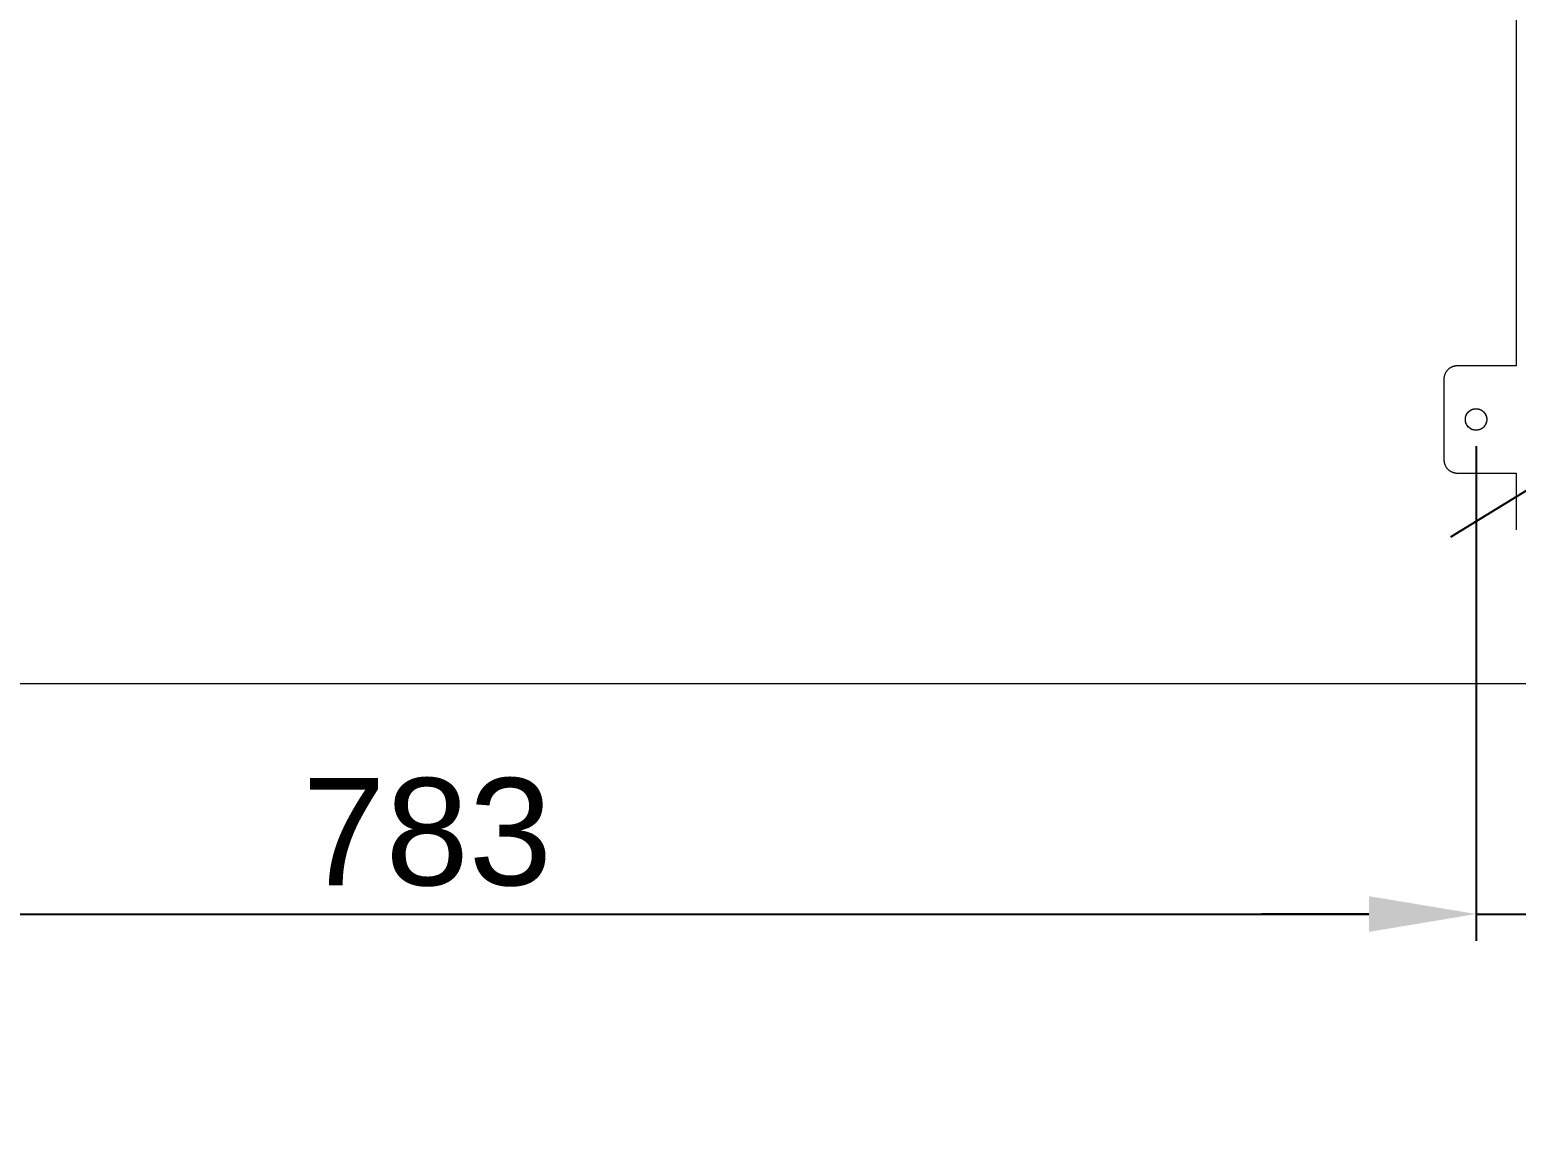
# Model space of a CAD drawing. Header units: millimetres. Extents: x -213 to 4577, y -424 to 2634.
# Drawn here: x 460 to 1015, y -424 to -8 of the extents above; entities that cross this region are included whole.
import ezdxf

# ---------------------------------------------------------------- set-up
doc = ezdxf.new("R2010")
doc.units = ezdxf.units.MM
doc.layers.add('ZANO_R', color=7, linetype='Continuous', lineweight=0)
doc.layers.add('ZANO_W', color=1, linetype='Continuous', lineweight=0)
doc.styles.add('Arial', font='arial.ttf')
doc.styles.get("Standard").update_dxf_attribs({"font": 'ARIALUNI.TTF'})
doc.dimstyles.new('pl i ang', dxfattribs={"dimtxt": 50, "dimasz": 50, "dimexe": 1.25, "dimexo": 0.625, "dimgap": 10, "dimtad": 1, "dimtoh": 1, "dimtxsty": 'Standard', "dimcen": 2.5, "dimclrd": 1, "dimclre": 1, "dimclrt": 1, "dimadec": 0, "dimazin": 0, "dimtfac": 1, "dimtmove": 0, "dimatfit": 3, "dimfxl": 1, "dimarcsym": 1})

# ---------------------------------------------------------------- blocks, each defined once
blk = doc.blocks.new('*D434')
at = {"layer": 'ZANO_W', "color": 1, "lineweight": -2}
for p, q in [((1210.03, -62.7), (1099.41, -130.65)), ((1058.51, -155.77), (1065.33, -151.59)), ((1024.43, -176.71), (990.35, -197.65))]:
    blk.add_line(p, q, dxfattribs=at)
at = {"layer": 'ZANO_W', "color": 1}
for points in [[(1095.92, -124.97), (1102.9, -136.33), (1065.33, -151.59)], [(1027.92, -182.39), (1020.94, -171.03), (1058.51, -155.77)]]:
    blk.add_solid(points, dxfattribs=at)
at = {"layer": 'ZANO_W', "color": 1, "insert": (1155.25, -59.33), "char_height": 40, "attachment_point": 5, "rotation": 31.5631, "style": 'Arial'}
blk.add_mtext('∅8', dxfattribs=at)
blk = doc.blocks.new('*D437')
at = {"layer": 'ZANO_W', "color": 1, "lineweight": -2}
for p, q in [((217.12, -163.68), (217.12, -348.18)), ((999.92, -163.68), (999.92, -348.18)), ((257.12, -338.18), (959.92, -338.18))]:
    blk.add_line(p, q, dxfattribs=at)
at = {"layer": 'ZANO_W', "color": 1}
for points in [[(257.12, -331.51), (257.12, -344.85), (217.12, -338.18)], [(959.92, -344.85), (959.92, -331.51), (999.92, -338.18)]]:
    blk.add_solid(points, dxfattribs=at)
at = {"layer": 'ZANO_W', "color": 1, "insert": (608.52, -307.75), "char_height": 40, "attachment_point": 5, "style": 'Arial'}
blk.add_mtext('783', dxfattribs=at)
blk = doc.blocks.new('*D438')
at = {"layer": 'ZANO_W', "color": 1, "lineweight": -2}
for p, q in [((999.92, -163.68), (999.92, -348.18)), ((1061.92, -163.68), (1061.92, -348.18)), ((959.92, -338.18), (919.92, -338.18)), ((999.92, -338.18), (1061.92, -338.18)), ((1056.8, -424.45), (1030.92, -338.18)), ((1101.92, -338.18), (1141.92, -338.18)), ((1133.91, -424.45), (1056.8, -424.45))]:
    blk.add_line(p, q, dxfattribs=at)
at = {"layer": 'ZANO_W', "color": 1}
for points in [[(959.92, -344.85), (959.92, -331.51), (999.92, -338.18)], [(1101.92, -331.51), (1101.92, -344.85), (1061.92, -338.18)]]:
    blk.add_solid(points, dxfattribs=at)
at = {"layer": 'ZANO_W', "color": 1, "insert": (1095.36, -394.03), "char_height": 40, "attachment_point": 5, "style": 'Arial'}
blk.add_mtext('62', dxfattribs=at)

msp = doc.modelspace()

# ---------------------------------------------------------------- linework, layer by layer
at = {"layer": 'ZANO_R'}
for p, q in [((1014.92, 49.32), (1014.92, -133.68)), ((987.93, -138.34), (987.92, -138.51)), ((987.92, -138.51), (987.92, -138.68)), ((987.95, -138.17), (987.93, -138.34)), ((987.97, -138), (987.95, -138.17)), ((987.99, -137.83), (987.97, -138)), ((988.03, -137.66), (987.99, -137.83)), ((988.06, -137.5), (988.03, -137.66)), ((988.11, -137.33), (988.06, -137.5)), ((988.16, -137.17), (988.11, -137.33)), ((988.21, -137.01), (988.16, -137.17)), ((988.27, -136.85), (988.21, -137.01)), ((988.34, -136.69), (988.27, -136.85)), ((988.41, -136.53), (988.34, -136.69)), ((988.48, -136.38), (988.41, -136.53)), ((988.56, -136.23), (988.48, -136.38)), ((988.65, -136.08), (988.56, -136.23)), ((988.74, -135.94), (988.65, -136.08)), ((988.84, -135.8), (988.74, -135.94)), ((988.94, -135.66), (988.84, -135.8)), ((989.04, -135.53), (988.94, -135.66)), ((989.15, -135.39), (989.04, -135.53)), ((989.27, -135.27), (989.15, -135.39)), ((989.39, -135.14), (989.27, -135.27)), ((989.51, -135.03), (989.39, -135.14)), ((989.64, -134.91), (989.51, -135.03)), ((989.77, -134.8), (989.64, -134.91)), ((989.9, -134.7), (989.77, -134.8)), ((990.04, -134.6), (989.9, -134.7)), ((990.18, -134.5), (990.04, -134.6)), ((990.32, -134.41), (990.18, -134.5)), ((990.47, -134.32), (990.32, -134.41)), ((990.62, -134.24), (990.47, -134.32)), ((990.77, -134.17), (990.62, -134.24)), ((990.93, -134.09), (990.77, -134.17)), ((991.09, -134.03), (990.93, -134.09)), ((991.25, -133.97), (991.09, -134.03)), ((991.41, -133.91), (991.25, -133.97)), ((991.57, -133.87), (991.41, -133.91)), ((991.74, -133.82), (991.57, -133.87)), ((991.9, -133.79), (991.74, -133.82)), ((992.07, -133.75), (991.9, -133.79)), ((992.24, -133.73), (992.07, -133.75)), ((992.41, -133.71), (992.24, -133.73)), ((992.58, -133.69), (992.41, -133.71)), ((992.75, -133.68), (992.58, -133.69)), ((992.92, -133.68), (992.75, -133.68)), ((1014.92, -133.68), (992.92, -133.68)), ((987.92, -138.68), (987.92, -168.68)), ((999.03, -149.78), (999.17, -149.75)), ((999.17, -149.75), (999.3, -149.73)), ((999.3, -149.73), (999.44, -149.71)), ((999.44, -149.71), (999.58, -149.7)), ((999.58, -149.7), (999.71, -149.69)), ((999.71, -149.69), (999.85, -149.68)), ((999.85, -149.68), (999.99, -149.68)), ((999.99, -149.68), (1000.13, -149.69)), ((1000.13, -149.69), (1000.27, -149.7)), ((1000.27, -149.7), (1000.4, -149.71)), ((1000.4, -149.71), (1000.54, -149.73)), ((1000.54, -149.73), (1000.68, -149.75)), ((1000.68, -149.75), (1000.81, -149.78)), ((995.92, -153.54), (995.93, -153.4)), ((995.92, -153.68), (995.92, -153.54)), ((995.92, -153.82), (995.92, -153.68)), ((995.93, -153.96), (995.92, -153.82)), ((995.93, -153.4), (995.94, -153.27)), ((995.94, -154.09), (995.93, -153.96)), ((995.94, -153.27), (995.96, -153.13)), ((995.96, -154.23), (995.94, -154.09)), ((995.96, -153.13), (995.98, -152.99)), ((995.98, -154.37), (995.96, -154.23)), ((995.98, -152.99), (996.01, -152.86)), ((996.01, -154.5), (995.98, -154.37)), ((996.01, -152.86), (996.04, -152.72)), ((996.04, -154.64), (996.01, -154.5)), ((996.04, -152.72), (996.07, -152.59)), ((996.07, -154.77), (996.04, -154.64)), ((996.07, -152.59), (996.11, -152.46)), ((996.11, -154.9), (996.07, -154.77)), ((996.11, -152.46), (996.16, -152.33)), ((996.16, -155.03), (996.11, -154.9)), ((996.16, -152.33), (996.21, -152.2)), ((996.21, -155.16), (996.16, -155.03)), ((996.21, -152.2), (996.26, -152.07)), ((996.26, -155.29), (996.21, -155.16)), ((996.26, -152.07), (996.32, -151.94)), ((996.32, -155.42), (996.26, -155.29)), ((996.32, -151.94), (996.38, -151.82)), ((996.38, -151.82), (996.45, -151.7)), ((996.45, -151.7), (996.52, -151.58)), ((996.52, -151.58), (996.59, -151.47)), ((996.59, -151.47), (996.67, -151.35)), ((996.67, -151.35), (996.75, -151.24)), ((996.75, -151.24), (996.84, -151.13)), ((996.84, -151.13), (996.93, -151.03)), ((996.93, -151.03), (997.02, -150.93)), ((997.02, -150.93), (997.12, -150.83)), ((997.12, -150.83), (997.22, -150.73)), ((997.22, -150.73), (997.32, -150.64)), ((997.32, -150.64), (997.43, -150.55)), ((997.43, -150.55), (997.54, -150.47)), ((997.54, -150.47), (997.65, -150.39)), ((997.65, -150.39), (997.76, -150.31)), ((997.76, -150.31), (997.88, -150.24)), ((997.88, -150.24), (998, -150.17)), ((998, -150.17), (998.12, -150.11)), ((998.12, -150.11), (998.25, -150.05)), ((998.25, -150.05), (998.37, -149.99)), ((998.37, -149.99), (998.5, -149.94)), ((998.5, -149.94), (998.63, -149.89)), ((998.63, -149.89), (998.76, -149.85)), ((998.76, -149.85), (998.9, -149.81)), ((998.9, -149.81), (999.03, -149.78)), ((1000.81, -149.78), (1000.95, -149.81)), ((1000.95, -149.81), (1001.08, -149.85)), ((1001.08, -149.85), (1001.21, -149.89)), ((1001.21, -149.89), (1001.34, -149.94)), ((1001.34, -149.94), (1001.47, -149.99)), ((1001.47, -149.99), (1001.59, -150.05)), ((1001.59, -150.05), (1001.72, -150.11)), ((1001.72, -150.11), (1001.84, -150.17)), ((1001.84, -150.17), (1001.96, -150.24)), ((1001.96, -150.24), (1002.08, -150.31)), ((1002.08, -150.31), (1002.19, -150.39)), ((1002.19, -150.39), (1002.31, -150.47)), ((1002.31, -150.47), (1002.42, -150.55)), ((1002.42, -150.55), (1002.52, -150.64)), ((1002.52, -150.64), (1002.62, -150.73)), ((1002.62, -150.73), (1002.73, -150.83)), ((1002.73, -150.83), (1002.82, -150.93)), ((1002.82, -150.93), (1002.92, -151.03)), ((1002.92, -151.03), (1003, -151.13)), ((1003, -151.13), (1003.09, -151.24)), ((1003.09, -151.24), (1003.17, -151.35)), ((1003.17, -151.35), (1003.25, -151.47)), ((1003.25, -151.47), (1003.33, -151.58)), ((1003.33, -151.58), (1003.4, -151.7)), ((1003.4, -151.7), (1003.46, -151.82)), ((1003.46, -151.82), (1003.52, -151.94)), ((1003.52, -151.94), (1003.58, -152.07)), ((1003.58, -155.29), (1003.52, -155.42)), ((1003.58, -152.07), (1003.64, -152.2)), ((1003.64, -155.16), (1003.58, -155.29)), ((1003.64, -152.2), (1003.69, -152.33)), ((1003.69, -155.03), (1003.64, -155.16)), ((1003.69, -152.33), (1003.73, -152.46)), ((1003.73, -154.9), (1003.69, -155.03)), ((1003.73, -152.46), (1003.77, -152.59)), ((1003.77, -154.77), (1003.73, -154.9)), ((1003.77, -152.59), (1003.8, -152.72)), ((1003.8, -154.64), (1003.77, -154.77)), ((1003.8, -152.72), (1003.84, -152.86)), ((1003.84, -154.5), (1003.8, -154.64)), ((1003.84, -152.86), (1003.86, -152.99)), ((1003.86, -154.37), (1003.84, -154.5)), ((1003.86, -152.99), (1003.88, -153.13)), ((1003.88, -154.23), (1003.86, -154.37)), ((1003.88, -153.13), (1003.9, -153.27)), ((1003.9, -154.09), (1003.88, -154.23)), ((1003.9, -153.27), (1003.91, -153.4)), ((1003.91, -153.96), (1003.9, -154.09)), ((1003.91, -153.4), (1003.92, -153.54)), ((1003.92, -153.82), (1003.91, -153.96)), ((1003.92, -153.54), (1003.92, -153.68)), ((1003.92, -153.68), (1003.92, -153.82)), ((996.38, -155.54), (996.32, -155.42)), ((996.45, -155.66), (996.38, -155.54)), ((996.52, -155.78), (996.45, -155.66)), ((996.59, -155.9), (996.52, -155.78)), ((996.67, -156.01), (996.59, -155.9)), ((996.75, -156.12), (996.67, -156.01)), ((996.84, -156.23), (996.75, -156.12)), ((996.93, -156.33), (996.84, -156.23)), ((997.02, -156.43), (996.93, -156.33)), ((997.12, -156.53), (997.02, -156.43)), ((997.22, -156.63), (997.12, -156.53)), ((997.32, -156.72), (997.22, -156.63)), ((997.43, -156.81), (997.32, -156.72)), ((997.54, -156.89), (997.43, -156.81)), ((997.65, -156.97), (997.54, -156.89)), ((997.76, -157.05), (997.65, -156.97)), ((997.88, -157.12), (997.76, -157.05)), ((998, -157.19), (997.88, -157.12)), ((998.12, -157.25), (998, -157.19)), ((998.25, -157.31), (998.12, -157.25)), ((998.37, -157.37), (998.25, -157.31)), ((998.5, -157.42), (998.37, -157.37)), ((998.63, -157.47), (998.5, -157.42)), ((998.76, -157.51), (998.63, -157.47)), ((998.9, -157.55), (998.76, -157.51)), ((999.03, -157.58), (998.9, -157.55)), ((999.17, -157.61), (999.03, -157.58)), ((999.3, -157.63), (999.17, -157.61)), ((999.44, -157.65), (999.3, -157.63)), ((999.58, -157.67), (999.44, -157.65)), ((999.71, -157.68), (999.58, -157.67)), ((999.85, -157.68), (999.71, -157.68)), ((999.99, -157.68), (999.85, -157.68)), ((1000.13, -157.68), (999.99, -157.68)), ((1000.27, -157.67), (1000.13, -157.68)), ((1000.4, -157.65), (1000.27, -157.67)), ((1000.54, -157.63), (1000.4, -157.65)), ((1000.68, -157.61), (1000.54, -157.63)), ((1000.81, -157.58), (1000.68, -157.61)), ((1000.95, -157.55), (1000.81, -157.58)), ((1001.08, -157.51), (1000.95, -157.55)), ((1001.21, -157.47), (1001.08, -157.51)), ((1001.34, -157.42), (1001.21, -157.47)), ((1001.47, -157.37), (1001.34, -157.42)), ((1001.59, -157.31), (1001.47, -157.37)), ((1001.72, -157.25), (1001.59, -157.31)), ((1001.84, -157.19), (1001.72, -157.25)), ((1001.96, -157.12), (1001.84, -157.19)), ((1002.08, -157.05), (1001.96, -157.12)), ((1002.19, -156.97), (1002.08, -157.05)), ((1002.31, -156.89), (1002.19, -156.97)), ((1002.42, -156.81), (1002.31, -156.89)), ((1002.52, -156.72), (1002.42, -156.81)), ((1002.62, -156.63), (1002.52, -156.72)), ((1002.73, -156.53), (1002.62, -156.63)), ((1002.82, -156.43), (1002.73, -156.53)), ((1002.92, -156.33), (1002.82, -156.43)), ((1003, -156.23), (1002.92, -156.33)), ((1003.09, -156.12), (1003, -156.23)), ((1003.17, -156.01), (1003.09, -156.12)), ((1003.25, -155.9), (1003.17, -156.01)), ((1003.33, -155.78), (1003.25, -155.9)), ((1003.4, -155.66), (1003.33, -155.78)), ((1003.46, -155.54), (1003.4, -155.66)), ((1003.52, -155.42), (1003.46, -155.54)), ((987.92, -168.68), (987.92, -168.85)), ((987.92, -168.85), (987.93, -169.02)), ((987.93, -169.02), (987.95, -169.19)), ((987.95, -169.19), (987.97, -169.36)), ((987.97, -169.36), (987.99, -169.53)), ((987.99, -169.53), (988.03, -169.7)), ((988.03, -169.7), (988.06, -169.86)), ((988.06, -169.86), (988.11, -170.03)), ((988.11, -170.03), (988.16, -170.19)), ((988.16, -170.19), (988.21, -170.35)), ((988.21, -170.35), (988.27, -170.51)), ((988.27, -170.51), (988.34, -170.67)), ((988.34, -170.67), (988.41, -170.83)), ((988.41, -170.83), (988.48, -170.98)), ((988.48, -170.98), (988.56, -171.13)), ((988.56, -171.13), (988.65, -171.28)), ((988.65, -171.28), (988.74, -171.42)), ((988.74, -171.42), (988.84, -171.56)), ((988.84, -171.56), (988.94, -171.7)), ((988.94, -171.7), (989.04, -171.84)), ((989.04, -171.84), (989.15, -171.97)), ((989.15, -171.97), (989.27, -172.09)), ((989.27, -172.09), (989.39, -172.22)), ((989.39, -172.22), (989.51, -172.33)), ((989.51, -172.33), (989.64, -172.45)), ((989.64, -172.45), (989.77, -172.56)), ((989.77, -172.56), (989.9, -172.66)), ((989.9, -172.66), (990.04, -172.77)), ((990.04, -172.77), (990.18, -172.86)), ((990.18, -172.86), (990.32, -172.95)), ((990.32, -172.95), (990.47, -173.04)), ((990.47, -173.04), (990.62, -173.12)), ((990.62, -173.12), (990.77, -173.2)), ((990.77, -173.2), (990.93, -173.27)), ((990.93, -173.27), (991.09, -173.33)), ((991.09, -173.33), (991.25, -173.39)), ((991.25, -173.39), (991.41, -173.45)), ((991.41, -173.45), (991.57, -173.5)), ((991.57, -173.5), (991.74, -173.54)), ((991.74, -173.54), (991.9, -173.58)), ((991.9, -173.58), (992.07, -173.61)), ((992.07, -173.61), (992.24, -173.63)), ((992.24, -173.63), (992.41, -173.65)), ((992.41, -173.65), (992.58, -173.67)), ((992.58, -173.67), (992.75, -173.68)), ((992.75, -173.68), (992.92, -173.68)), ((992.92, -173.68), (1014.92, -173.68)), ((1014.92, -173.68), (1014.92, -194.68)), ((1014.92, -194.68), (1014.92, -194.85))]:
    msp.add_line(p, q, dxfattribs=at)
msp.add_lwpolyline([(18.92, 147.64), (2042.92, 147.64), (2042.92, -252.36), (18.92, -252.36)], close=True, dxfattribs=at)
msp.add_circle((999.92, -153.68), 4, dxfattribs=at)

# ---------------------------------------------------------------- dimensions: what is measured, and where the dimension line sits
at = {"layer": 'ZANO_W'}
dim = msp.add_diameter_dim_2p(p1=(1058.51, -155.77), p2=(1065.33, -151.59), dimstyle='pl i ang', override={"dimtxt": 40, "dimasz": 40, "dimexe": 10, "dimexo": 10, "dimtoh": 0, "dimdec": 0, "dimtxsty": 'Arial', "dimtdec": 0, "dimtmove": 1}, dxfattribs=at)
dim.commit()
dim.dimension.update_dxf_attribs({"geometry": '*D434', "text_midpoint": (1155.25, -59.33)})
for base, p1, p2, picture, middle in [((999.92, -338.18), (217.12, -153.68), (999.92, -153.68), '*D437', (608.52, -307.75)), ((1061.92, -338.18), (999.92, -153.68), (1061.92, -153.68), '*D438', (1066.8, -394.03))]:
    dim = msp.add_linear_dim(base=base, p1=p1, p2=p2, dimstyle='pl i ang', override={"dimtxt": 40, "dimasz": 40, "dimexe": 10, "dimexo": 10, "dimtoh": 0, "dimdec": 0, "dimtxsty": 'Arial', "dimtdec": 0, "dimtmove": 1}, dxfattribs=at)
    dim.commit()
    dim.dimension.update_dxf_attribs({"geometry": picture, "text_midpoint": middle})

doc.saveas('drawing.dxf')
